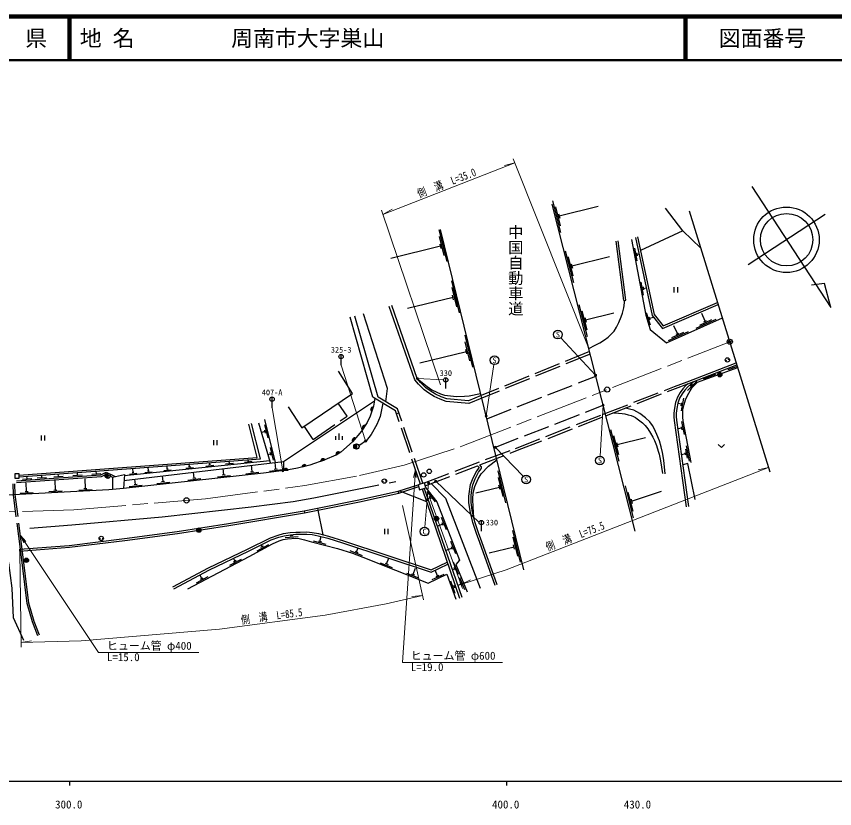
# Model space of a CAD drawing. Units: millimetres at full size, sheet at 1:1000; details may follow other scales. Extents: x 40000 to 680000, y 20000 to 380000.
# Drawn here: x 355852 to 543131, y 198715 to 380000 of the extents above; entities that cross this region are included whole.
import ezdxf
from ezdxf.enums import TextEntityAlignment as Align

# ---------------------------------------------------------------- set-up
doc = ezdxf.new("R2010")
doc.units = ezdxf.units.MM
doc.header["$LTSCALE"] = 1000
doc.header["$PDMODE"] = 32
doc.header["$PDSIZE"] = 500
doc.linetypes.add('CHAIN', pattern=[18.5, 12, -1.5, 3.5, -1.5])
doc.linetypes.add('DASHED', pattern=[7.5, 6, -1.5])
for name, color, linetype, lineweight in [('M-BGD', 7, 'Continuous', 25), ('M-BMK', 2, 'CHAIN', 13), ('M-BMK-OTRS', 5, 'Continuous', 25), ('M-BMK-SRVR', 3, 'Continuous', 25), ('M-STR-HTXT', 7, 'Continuous', 13), ('M-STR-STRC', 7, 'Continuous', 25), ('M-TTL', 2, 'Continuous', 140), ('M-TTL-BAND', 7, 'Continuous', 25), ('M-TTL-LINE', 7, 'Continuous', 50)]:
    doc.layers.add(name, color=color, linetype=linetype, lineweight=lineweight)
for name, color, linetype in [('M-BMK-HTXT', 7, 'Continuous'), ('M-OTRS', 6, 'Continuous'), ('M-TTL-TXT', 7, 'Continuous')]:
    doc.layers.add(name, color=color, linetype=linetype)
doc.styles.add('@ＭＳ ゴシック', font='')
doc.styles.add('ＭＳ ゴシック', font='')
doc.styles.get('@ＭＳ ゴシック').set_extended_font_data('@MS Gothic')
doc.styles.get('ＭＳ ゴシック').set_extended_font_data('MS Gothic')

# ---------------------------------------------------------------- blocks, each defined once
blk = doc.blocks.new('open_arrow')
at = {"color": 0, "linetype": 'Continuous', "lineweight": -2}
blk.add_lwpolyline([(7.5, 1.25), (0, 0), (7.5, -1.25)], dxfattribs=at)

msp = doc.modelspace()

# ---------------------------------------------------------------- hatches: boundary and pattern name
at = {"layer": 'M-BGD'}
for points in [[(516323, 298012, -0.41421), (516823, 298512, -0.41421), (517323, 298012, -1)], [(437192, 289635, -0.82183), (437499, 290577)], [(435186, 285578, -0.82183), (435728, 286407)], [(432826, 282716, -0.82183), (433474, 283466)], [(433679, 282176), (433679, 280976, -1)], [(429065, 279684, -0.82183), (429917, 280189)], [(421251, 276898, -0.82183), (422213, 277132)], [(425535, 278211, -0.82183), (426470, 278540)], [(376757, 275471), (376757, 274271, -1)], [(417042, 276055, -0.82183), (418023, 276191)], [(451507, 265067, -0.41421), (452007, 265567, -0.41421), (452507, 265067, -1)], [(397133, 262440, -0.41421), (397633, 262940, -0.41421), (398133, 262440, -1)], [(357637, 255552, -0.41421), (358137, 256052, -0.41421), (358637, 255552, -1)]]:
    msp.add_hatch(color=256, dxfattribs=at).paths.add_polyline_path(points)
at = {"layer": 'M-STR-HTXT'}
for points in [[(488427, 298120, -0.41421), (488664, 297858, -0.41421), (488402, 297621, -1)], [(447838, 297248, -1), (447399, 297009, -0.41421), (447499, 297348, -0.41421)], [(489965, 290860, -1), (490341, 291189, -0.41421), (490317, 290836, -0.41421)], [(463566, 288715, -0.41421), (463510, 288366, -0.41421), (463161, 288422, -1)], [(435997, 282973, -1), (435558, 282734, -0.41421), (435658, 283073, -0.41421)], [(465447, 281143, -1), (465461, 281643, -0.41421), (465704, 281385, -0.41421)], [(417056, 276146, -1), (416617, 275907, -0.41421), (416716, 276246, -0.41421)], [(450001, 273040, -0.41421), (450033, 273392, -0.41421), (450385, 273360, -1)], [(452046, 273738, -1), (451606, 273499, -0.41421), (451706, 273838, -0.41421)]]:
    msp.add_hatch(color=256, dxfattribs=at).paths.add_polyline_path(points)

# ---------------------------------------------------------------- linework, layer by layer
at = {"layer": 'M-BGD'}
for p, q in [((478581, 337810), (480427, 330541)), ((497477, 262184), (478465, 337048)), ((479241, 336430), (480349, 332068)), ((480086, 334323), (489019, 336591)), ((479957, 334832), (480215, 333814)), ((454414, 323897), (452632, 331182)), ((453766, 325283), (452697, 329654)), ((471981, 253334), (452929, 331234)), ((508386, 330923), (498690, 326406)), ((453065, 326887), (452816, 327907)), ((494883, 315021), (493092, 328535)), ((495379, 315087), (493587, 328601)), ((452940, 327397), (441578, 324618)), ((481482, 326387), (483328, 319118)), ((497288, 326992), (497846, 324045)), ((497797, 325918), (497927, 325231)), ((482142, 325007), (483250, 320645)), ((482987, 322900), (491608, 325089)), ((497862, 325575), (498338, 325665)), ((482857, 323409), (483116, 322391)), ((457280, 312179), (455498, 319464)), ((498769, 319176), (499328, 316228)), ((456632, 313564), (455563, 317936)), ((499278, 318102), (499408, 317414)), ((499343, 317758), (500017, 317885)), ((506339, 318048), (506339, 316848)), ((507139, 318048), (507139, 316848)), ((455807, 315679), (445349, 313121)), ((455931, 315169), (455682, 316189)), ((494883, 315021), (495379, 315087)), ((484619, 314036), (486465, 306767)), ((437410, 292893), (432250, 311187)), ((438686, 292828), (433325, 311399)), ((485279, 312656), (486386, 308295)), ((485994, 311058), (486252, 310040)), ((486123, 310549), (492578, 312188)), ((500014, 312266), (500890, 309397)), ((500637, 311254), (500841, 310584)), ((500739, 310919), (501666, 311202)), ((513510, 310260), (512714, 312033)), ((507148, 307405), (506354, 309174)), ((511475, 308689), (516036, 310736)), ((512264, 309372), (515001, 310600)), ((513190, 310116), (513829, 310403)), ((505113, 305834), (509674, 307881)), ((505902, 306517), (508639, 307745)), ((506829, 307261), (507467, 307548)), ((460318, 299757), (458537, 307042)), ((459671, 301142), (458601, 305514)), ((458969, 302747), (458720, 303767)), ((458845, 303257), (448201, 300654)), ((518752, 301475), (519041, 301623)), ((509363, 296367), (520626, 300695)), ((509525, 295947), (520759, 300264)), ((518151, 301167), (518441, 301315)), ((518782, 299160), (520753, 299884)), ((519767, 299522), (519651, 299838)), ((513099, 297074), (515915, 298108)), ((514507, 297591), (514416, 297827)), ((509473, 294420), (511610, 296525)), ((510082, 295441), (510580, 295932)), ((510331, 295686), (510203, 295825)), ((508051, 289725), (508645, 292665)), ((437192, 289635), (437499, 290577)), ((508054, 291255), (507235, 291424)), ((507984, 290912), (508123, 291598)), ((442836, 289118), (443404, 289311)), ((410989, 279092), (409094, 286667)), ((411695, 278744), (409676, 286812)), ((413985, 277803), (411338, 286919)), ((415143, 277941), (412747, 287777)), ((508748, 284343), (508185, 287290)), ((412810, 284982), (411960, 284775)), ((412893, 284642), (412727, 285322)), ((413457, 283595), (412747, 286510)), ((435186, 285578), (435728, 286407)), ((491865, 285501), (493711, 278232)), ((508172, 285760), (507245, 285583)), ((508238, 285416), (508106, 286104)), ((361502, 284122), (361502, 282922)), ((362302, 284122), (362302, 282922)), ((400963, 283060), (400963, 281860)), ((401763, 283060), (401763, 281860)), ((429001, 283072), (429001, 283972)), ((429751, 283072), (429751, 284572)), ((430501, 283072), (430501, 283972)), ((432826, 282716), (433474, 283466)), ((492525, 284121), (493633, 279759)), ((493370, 282014), (499809, 283649)), ((414706, 278465), (413996, 281380)), ((433679, 282176), (433679, 280976)), ((493241, 282523), (493499, 281505)), ((509486, 278889), (509091, 280952)), ((509912, 278258), (509255, 281696)), ((356495, 275029), (410989, 279092)), ((414060, 279852), (413434, 279699)), ((414143, 279512), (413977, 280192)), ((429065, 279684), (429917, 280189)), ((508994, 279864), (508059, 279685)), ((509040, 279624), (508948, 280105)), ((356495, 274627), (411695, 278744)), ((413831, 278335), (380548, 274836)), ((395474, 277008), (395419, 277530)), ((399249, 277104), (401039, 277292)), ((399904, 277474), (400321, 277518)), ((400112, 277496), (400072, 277877)), ((403751, 277577), (405541, 277765)), ((404646, 277671), (404589, 278214)), ((408058, 278030), (409848, 278218)), ((408953, 278124), (408910, 278536)), ((409804, 275822), (409642, 277286)), ((415222, 276425), (415055, 277916)), ((417023, 278165), (417023, 276052)), ((425535, 278211), (426470, 278540)), ((369859, 275020), (369817, 275618)), ((373111, 275248), (375206, 275394)), ((374158, 275321), (374116, 275920)), ((376387, 275734), (378454, 274707)), ((376757, 275471), (376757, 274271)), ((381765, 275265), (383435, 275441)), ((382374, 275631), (382763, 275672)), ((382569, 275651), (382488, 276565)), ((385266, 275633), (386936, 275809)), ((385875, 275999), (386265, 276040)), ((386070, 276020), (385985, 276826)), ((389596, 276089), (391266, 276264)), ((390205, 276454), (390595, 276495)), ((390400, 276475), (390329, 277150)), ((394610, 276616), (396400, 276804)), ((395265, 276986), (395683, 277030)), ((396561, 274363), (396413, 275709)), ((403324, 275108), (403169, 276514)), ((408346, 275359), (411327, 275688)), ((409456, 275784), (410152, 275860)), ((413765, 275960), (416746, 276294)), ((414874, 276386), (415570, 276464)), ((417042, 276055), (418023, 276191)), ((421251, 276898), (422213, 277132)), ((467909, 268721), (466127, 276006)), ((357269, 274138), (359364, 274284)), ((358317, 274211), (358277, 274760)), ((360640, 274374), (362735, 274521)), ((361687, 274447), (361648, 275012)), ((364449, 274641), (366544, 274788)), ((364803, 271630), (364726, 273777)), ((365497, 274714), (365456, 275296)), ((368812, 274946), (370907, 275093)), ((371660, 271982), (371583, 274211)), ((376394, 275284), (377834, 274568)), ((377834, 274568), (377834, 271734)), ((383135, 272884), (383000, 274111)), ((387973, 273115), (390955, 273443)), ((389083, 273539), (389779, 273616)), ((389431, 273577), (389289, 274860)), ((395103, 273901), (398085, 274229)), ((396213, 274325), (396909, 274401)), ((401866, 274646), (404848, 274974)), ((402976, 275070), (403672, 275146)), ((439588, 273533), (439902, 273615)), ((440241, 273703), (440556, 273785)), ((441211, 273258), (442715, 273578)), ((467261, 270106), (466192, 274478)), ((358204, 271292), (358102, 273285)), ((364453, 271613), (365152, 271648)), ((370177, 271606), (373173, 271760)), ((371310, 271964), (372010, 272000)), ((381677, 272421), (384659, 272750)), ((382787, 272845), (383483, 272922)), ((448742, 271867), (457275, 246906)), ((449184, 272004), (457843, 247100)), ((466435, 272221), (461015, 270895)), ((466560, 271711), (466311, 272731)), ((495156, 272543), (497002, 265273)), ((356722, 270915), (359718, 271069)), ((357855, 271274), (358554, 271310)), ((363320, 271254), (366316, 271408)), ((443362, 270928), (443244, 271363)), ((443515, 271451), (449737, 268957)), ((451743, 268885), (449893, 271247)), ((450582, 269881), (450063, 269474)), ((450798, 269605), (450366, 270156)), ((495816, 271163), (496924, 266801)), ((496661, 269056), (503496, 271340)), ((496531, 269564), (496790, 268547)), ((421746, 266833), (421820, 266389)), ((424748, 267439), (424837, 266998)), ((424837, 266998), (425968, 261401)), ((454267, 262502), (453182, 265299)), ((453572, 263465), (453319, 264118)), ((440101, 262736), (440101, 261536)), ((440901, 262736), (440901, 261536)), ((453445, 263792), (452206, 263311)), ((471246, 255078), (469464, 262363)), ((374795, 260558), (375120, 260558)), ((375470, 260558), (375795, 260558)), ((417375, 260749), (420367, 260956)), ((418501, 261128), (419200, 261176)), ((418850, 261152), (418832, 261417)), ((425335, 259874), (425611, 260975)), ((470598, 256464), (469529, 260835)), ((410959, 257737), (413601, 259158)), ((411830, 258546), (412446, 258877)), ((412138, 258711), (411948, 259103)), ((423808, 259960), (426712, 259208)), ((424996, 259962), (425674, 259787)), ((456396, 257016), (455311, 259813)), ((455700, 257979), (455447, 258632)), ((469772, 258578), (464101, 257191)), ((469897, 258068), (469647, 259088)), ((356559, 258050), (356595, 257601)), ((432209, 257768), (434981, 256620)), ((433387, 257605), (434033, 257337)), ((433710, 257471), (434076, 258354)), ((455574, 258306), (454175, 257763)), ((404696, 254418), (407351, 255815)), ((405884, 255382), (405553, 256012)), ((405574, 255219), (406194, 255545)), ((439079, 254995), (441869, 253892)), ((440259, 254851), (440910, 254594)), ((440585, 254722), (441105, 256039)), ((457065, 252299), (455925, 255074)), ((446636, 252330), (447188, 253725)), ((452276, 252017), (451689, 253268)), ((456217, 253572), (455671, 253347)), ((456351, 253248), (456084, 253896)), ((397096, 250420), (399750, 251817)), ((398283, 251384), (397852, 252193)), ((397974, 251221), (398593, 251547)), ((445131, 252602), (447921, 251499)), ((446311, 252459), (446962, 252201)), ((451045, 251108), (453761, 252383)), ((451959, 251868), (452593, 252166)), ((458516, 248772), (457375, 251546)), ((455214, 250864), (456231, 248042)), ((455886, 249884), (456123, 249225)), ((456005, 249554), (456332, 249666)), ((457668, 250045), (456925, 249740)), ((457801, 249721), (457535, 250369))]:
    msp.add_line(p, q, dxfattribs=at)
at = {"layer": 'M-BGD', "linetype": 'DASHED'}
for p, q in [((487032, 303313), (462221, 293241)), ((487181, 302726), (462365, 292651)), ((463518, 287937), (488466, 297666)), ((431571, 288517), (429533, 291496)), ((465148, 281273), (490153, 291025)), ((423804, 283203), (431571, 288517)), ((423804, 283203), (421766, 286182)), ((449443, 272580), (461387, 277183)), ((421746, 266833), (424748, 267439)), ((421820, 266389), (424837, 266998))]:
    msp.add_line(p, q, dxfattribs=at)
at = {"layer": 'M-BGD'}
for points in [[(512519, 326936), (508386, 330923), (504417, 336102)], [(496610, 328959), (499892, 311636), (500902, 308332), (504622, 305285), (517432, 311033)], [(497524, 329437), (501380, 311573), (503715, 308550), (516504, 314036)], [(498013, 329543), (501845, 311789), (503874, 309163), (516356, 314516)], [(486856, 304009), (488340, 304740), (489418, 305335), (490492, 306018), (491308, 306601), (492058, 307369), (492642, 307983), (493188, 308910), (493750, 309989), (494293, 311251), (494554, 312091), (494856, 313308), (495131, 315054)], [(462365, 292651), (459411, 291452), (454242, 291876), (452835, 292386), (451481, 293013), (450241, 293783), (449187, 294567), (447902, 295826), (447087, 296832), (441203, 313634)], [(462221, 293241), (459317, 292062), (454371, 292468), (453063, 292941), (451766, 293542), (450579, 294280), (449578, 295024), (448346, 296231), (447619, 297128), (441769, 313833)], [(440407, 291795), (440818, 294822), (435332, 311901)], [(418089, 290618), (421225, 285812), (432756, 293700), (429587, 298799)], [(510282, 277919), (508467, 287415), (508364, 288252), (508353, 289247), (508407, 289973), (508660, 291224), (509003, 292231), (509350, 293109), (509725, 293811), (510054, 294305), (510551, 295061), (511778, 296270), (520953, 299637)], [(437882, 292611), (437565, 290780), (436837, 288544), (436175, 287090), (434839, 285049), (432786, 282670), (430089, 280292), (428972, 279628), (426470, 278540), (423050, 277337), (420207, 276643), (418148, 276208), (415936, 275902), (412429, 275508), (380355, 271974), (377021, 271657), (353680, 270459), (349529, 281453), (349240, 297579)], [(447619, 297128), (448820, 296108), (449841, 295286), (450964, 294551), (452069, 293977), (452928, 293630), (453817, 293327), (455235, 293141), (456602, 293026), (458415, 293080), (459463, 293135), (462071, 293682)], [(509525, 295947), (509053, 295513), (508414, 294808), (507757, 293958), (507159, 292861), (506716, 291633), (506445, 290319), (506335, 289194), (506335, 288403), (506422, 287519), (508314, 273813), (509119, 267761)], [(510917, 296482), (509444, 295125), (508836, 294454), (508218, 293656), (507662, 292635), (507247, 291483), (506990, 290237), (506885, 289167), (506885, 288431), (506969, 287584), (508859, 273887), (509664, 267834)], [(380479, 273810), (417023, 278165), (437786, 292060)], [(439713, 291512), (439085, 288426), (438390, 286623), (437025, 284287), (435950, 282986), (434266, 281699)], [(504348, 275315), (504058, 278468), (503758, 280196), (503463, 281508), (503018, 282861), (502438, 284337), (501845, 285684), (501462, 286414), (500804, 287186), (499861, 288134), (498561, 289150), (497894, 289548), (497179, 289854), (496210, 290147), (495251, 290369)], [(492561, 289313), (493638, 289224), (494539, 289122), (495150, 289025), (495863, 288851), (496532, 288661), (497109, 288449), (497535, 288237), (497957, 287939), (499166, 287004), (499735, 286371), (500347, 285642), (500987, 284666), (501486, 283715), (501890, 282945), (502328, 281821), (502768, 280522), (502957, 279838), (503291, 278303), (503701, 275368)], [(516450, 282062), (517200, 281362), (517950, 282062)], [(465422, 249788), (461902, 259586), (461162, 261665), (460315, 264216), (459677, 266848), (459440, 268778), (459442, 270219), (459549, 271287), (459802, 272907), (460368, 274380), (461228, 275983), (461763, 276724), (461782, 276771), (461387, 277183)], [(465893, 249957), (462373, 259754), (461635, 261828), (460796, 264354), (460170, 266937), (459940, 268808), (459942, 270193), (460045, 271223), (460288, 272778), (460823, 274171), (461653, 275717), (462204, 276480), (462291, 276697), (462297, 276913), (462221, 277036), (461893, 277378)], [(460551, 265366), (460373, 267733), (460360, 269563), (460415, 270993), (460746, 272421), (461563, 274155), (462251, 275311), (463887, 277079), (465828, 278492)], [(511239, 269465), (509534, 277692), (508374, 277405)], [(355845, 273737), (375190, 275093), (376387, 275734)], [(355859, 273337), (375304, 274700), (376394, 275284)], [(377834, 274568), (380572, 275183), (380355, 271974)], [(358942, 262861), (368513, 263639), (389225, 265518), (409572, 267762), (419177, 269005), (423958, 269838), (438839, 272833)], [(424748, 267439), (434269, 269363), (443244, 271363), (447795, 272830)], [(424837, 266998), (434362, 268923), (443362, 270928), (447933, 272402)], [(449583, 272129), (452102, 268914), (457276, 255577), (456459, 254563), (459018, 248340)], [(450767, 273090), (454076, 269748), (461991, 249164)], [(356559, 258050), (367945, 258955), (380639, 260523), (392669, 262137), (404441, 263936), (421746, 266833)], [(356595, 257601), (367991, 258507), (380697, 260077), (392733, 261691), (404512, 263491), (421820, 266389)], [(391673, 249470), (399864, 253831), (408728, 258094), (413984, 260648), (415753, 261315), (417023, 261651), (418549, 261891), (419782, 262012), (420806, 262013), (422363, 262028), (423590, 261923), (425032, 261635), (427266, 261075), (430686, 259998), (450761, 253384), (454464, 255128)], [(391908, 249029), (400090, 253385), (408945, 257644), (414181, 260188), (415906, 260838), (417126, 261161), (418612, 261395), (419806, 261512), (420808, 261513), (422344, 261527), (423520, 261428), (424923, 261147), (427130, 260594), (430532, 259522), (450794, 252847), (454627, 254652)], [(395062, 249011), (409097, 256395), (414497, 259298), (415988, 260004), (416919, 260299), (417927, 260487), (419839, 260619), (420572, 260522), (421827, 260189), (423377, 259761), (429354, 258214), (432779, 257208), (435159, 256222), (450080, 250324), (454365, 252334), (456418, 246640)], [(357558, 237176), (355160, 242396), (354906, 249149), (354100, 254963), (353469, 256121), (352887, 257101), (352368, 257742), (351947, 258132)], [(360742, 238244), (359519, 241441), (358324, 245655), (356770, 258066)], [(361116, 238387), (359899, 241567), (358717, 245735), (357169, 258098)]]:
    msp.add_lwpolyline(points, dxfattribs=at)
at = {"layer": 'M-BGD', "linetype": 'DASHED'}
for points in [[(449228, 273275), (470057, 281144), (490169, 288996), (506516, 295273), (509363, 296367)], [(461893, 277378), (470554, 280715), (490950, 288681), (506678, 294853), (509525, 295947)], [(448313, 272991), (442613, 289773), (437410, 292893)], [(448886, 273169), (443111, 290174), (438686, 292828)], [(356770, 258066), (355208, 270537), (355122, 273037)], [(357169, 258098), (355607, 270569), (355522, 273037)]]:
    msp.add_lwpolyline(points, dxfattribs=at)
at = {"layer": 'M-BGD'}
for points in [[(355495, 274328), (356495, 274328), (356495, 275328), (355495, 275328)], [(448151, 271684), (449583, 272129), (449228, 273275), (447795, 272830)]]:
    msp.add_lwpolyline(points, close=True, dxfattribs=at)
for centre, radius in [((518596, 301395), 500), ((516823, 298012), 500), ((433679, 281576), 600), ((376757, 274871), 600), ((449070, 275068), 500), ((450350, 275894), 500), ((440072, 273659), 500), ((452007, 265067), 500), ((397633, 262440), 500), ((375295, 260558), 500), ((358137, 255552), 500)]:
    msp.add_circle(centre, radius, dxfattribs=at)
for centre, start, end in [((437439, 290076), 83.14242, 240.80061), ((435539, 285939), 67.97153, 225.62972), ((433224, 283028), 60.37452, 218.03271), ((429541, 279852), 41.85596, 199.51415), ((421755, 276920), 24.88469, 182.54288), ((426035, 278283), 30.55246, 188.21065), ((417546, 276026), 19.06151, 176.7197)]:
    msp.add_arc(centre, 505, start, end, dxfattribs=at)
at = {"layer": 'M-BMK'}
msp.add_lwpolyline([(98419, 309131), (104673, 308563), (109031, 307972), (117566, 306464), (142064, 301464), (217729, 285101), (286587, 270550), (294030, 269203), (295186, 269034), (304572, 267760), (314116, 266833), (326211, 266342), (338733, 266171), (368971, 267068), (399126, 269613), (421870, 272628), (434387, 274923), (444609, 277315), (457813, 281633), (519128, 305544)], dxfattribs=at)
at = {"layer": 'M-BMK-OTRS'}
msp.add_line((528340, 275725), (509889, 335451), dxfattribs=at)
at = {"layer": 'M-BMK-SRVR'}
for p, q in [((524217, 341040), (542265, 313378)), ((540934, 334634), (523346, 323159)), ((540842, 318864), (537861, 318526)), ((542265, 313378), (540842, 318864))]:
    msp.add_line(p, q, dxfattribs=at)
for centre, radius in [((532105, 328873), 7500), ((532140, 328896), 6000), ((519128, 305544), 600), ((491088, 294610), 600), ((394789, 269247), 600)]:
    msp.add_circle(centre, radius, dxfattribs=at)
at = {"layer": 'M-OTRS'}
msp.add_point((519128, 305544), dxfattribs=at)
at = {"layer": 'M-STR-HTXT'}
for p, q in [((439704, 334678), (469941, 346470)), ((469941, 346470), (467552, 345905)), ((486856, 304009), (469571, 347399)), ((452910, 295678), (439383, 335627)), ((439704, 334678), (441845, 335880)), ((488414, 297870), (480478, 306453)), ((435777, 282854), (430173, 300159)), ((463364, 288568), (465127, 300320)), ((447619, 297128), (453632, 296818)), ((416836, 276026), (414370, 290411)), ((490153, 291025), (489475, 279380)), ((465454, 281393), (471826, 274758)), ((528006, 276806), (525617, 276241)), ((451826, 273618), (461773, 264175)), ((450193, 273200), (449362, 263106)), ((449028, 246512), (444214, 268107)), ((457940, 249059), (450562, 269564)), ((356675, 257459), (356917, 235697)), ((457601, 250001), (459806, 251081)), ((448811, 247488), (446366, 247267)), ((356906, 236697), (359326, 237111))]:
    msp.add_line(p, q, dxfattribs=at)
for points in [[(447198, 276275), (444222, 232145), (467122, 232145)], [(457601, 250001), (467933, 253379), (528006, 276806)], [(356782, 261185), (374687, 234419), (397587, 234419)], [(356906, 236697), (370679, 237106), (402361, 239779), (426549, 242986), (440513, 245546), (448811, 247488)]]:
    msp.add_lwpolyline(points, dxfattribs=at)
for centre in [(488414, 297870), (447619, 297128), (490153, 291025), (463364, 288568), (435777, 282854), (465454, 281393), (416836, 276026), (450193, 273200), (451826, 273618)]:
    msp.add_circle(centre, 250, dxfattribs=at)
at = {"layer": 'M-STR-STRC'}
for p, q in [((430173, 300159), (430173, 302659)), ((454132, 294818), (454132, 297318)), ((414370, 290411), (414370, 292911)), ((462273, 262175), (462273, 264675))]:
    msp.add_line(p, q, dxfattribs=at)
for centre, radius in [((479799, 307187), 1000), ((430173, 302159), 500), ((465276, 301309), 1000), ((454132, 296818), 500), ((414370, 292411), 500), ((489416, 278382), 1000), ((472518, 274037), 1000), ((462273, 264175), 500), ((449280, 262109), 1000)]:
    msp.add_circle(centre, radius, dxfattribs=at)
at = {"layer": 'M-TTL'}
msp.add_line((680000, 380000), (40000, 380000), dxfattribs=at)
at = {"layer": 'M-TTL-BAND'}
for p, q in [((40000, 205000), (579000, 205000)), ((368000, 205000), (368000, 204000)), ((468000, 205000), (468000, 204000))]:
    msp.add_line(p, q, dxfattribs=at)
at = {"layer": 'M-TTL-LINE'}
for p, q in [((367750, 380000), (367750, 370000)), ((368250, 380000), (368250, 370000)), ((508747, 380000), (508747, 370000)), ((509247, 380000), (509247, 370000)), ((40000, 370000), (680000, 370000))]:
    msp.add_line(p, q, dxfattribs=at)

# ---------------------------------------------------------------- block references
at = {"layer": 'M-STR-HTXT', "xscale": 240, "yscale": 240}
for p, rotation in [((447198, 276275), 266.1), ((356782, 261185), 303.8)]:
    msp.add_blockref('open_arrow', p, dxfattribs=dict(at, rotation=rotation))

# ---------------------------------------------------------------- texts
at = {"layer": 'M-BMK-HTXT', "style": '@ＭＳ ゴシック'}
msp.add_text('中国自動車道', height=2566, rotation=270, dxfattribs=at).set_placement((470110, 321883), align=Align.MIDDLE_CENTER)
at = {"layer": 'M-STR-HTXT', "style": 'ＭＳ ゴシック', "width": 0.8}
for s, rotation, p in [('側\u3000溝\u3000L=35.0', 21.305, (454841, 340526)), ('側\u3000溝\u3000L=75.5', 21.305, (484249, 259687)), ('側\u3000溝\u3000L=85.5', 7.552, (414462, 241332))]:
    msp.add_text(s, height=1833, rotation=rotation, dxfattribs=at).set_placement(p, align=Align.BOTTOM_CENTER)
at = {"layer": 'M-STR-HTXT', "style": 'ＭＳ ゴシック'}
for s, p in [('ヒューム管 φ400', (376587, 234519)), ('L=15.0', (376587, 231919)), ('ヒューム管 φ600', (446122, 232245)), ('L=19.0', (446122, 229645))]:
    msp.add_text(s, height=1833, dxfattribs=at).set_placement(p, align=Align.BOTTOM_LEFT)
at = {"layer": 'M-STR-STRC', "style": 'ＭＳ ゴシック'}
for s, p in [('S', (479799, 307187)), ('S', (465276, 301309)), ('S', (489416, 278382)), ('S', (472518, 274037)), ('C', (449280, 262109))]:
    msp.add_text(s, height=1320, dxfattribs=at).set_placement(p, align=Align.MIDDLE_CENTER)
for s, p in [('325-3', (430190, 302658)), ('330', (454149, 297318)), ('407-A', (414387, 292911))]:
    msp.add_text(s, height=1320, dxfattribs=at).set_placement(p, align=Align.BOTTOM_CENTER)
msp.add_text('330', height=1320, dxfattribs=at).set_placement((463273, 264175), align=Align.MIDDLE_LEFT)
at = {"layer": 'M-TTL-BAND', "style": 'ＭＳ ゴシック'}
for s, p in [('300.0', (367844, 198195)), ('400.0', (467844, 198195)), ('430.0', (498000, 198195))]:
    msp.add_text(s, height=1833, dxfattribs=at).set_placement(p, align=Align.BOTTOM_CENTER)
at = {"layer": 'M-TTL-TXT', "style": 'ＭＳ ゴシック'}
for s, p in [('山\u3000口\u3000県', (350375, 375000)), ('図面番号', (526622, 375000))]:
    msp.add_text(s, height=3666, dxfattribs=at).set_placement(p, align=Align.MIDDLE_CENTER)
for s, p in [('地 名', (370380, 375000)), ('周南市大字巣山', (405024, 375000))]:
    msp.add_text(s, height=3666, dxfattribs=at).set_placement(p, align=Align.MIDDLE_LEFT)

doc.saveas('drawing.dxf')
